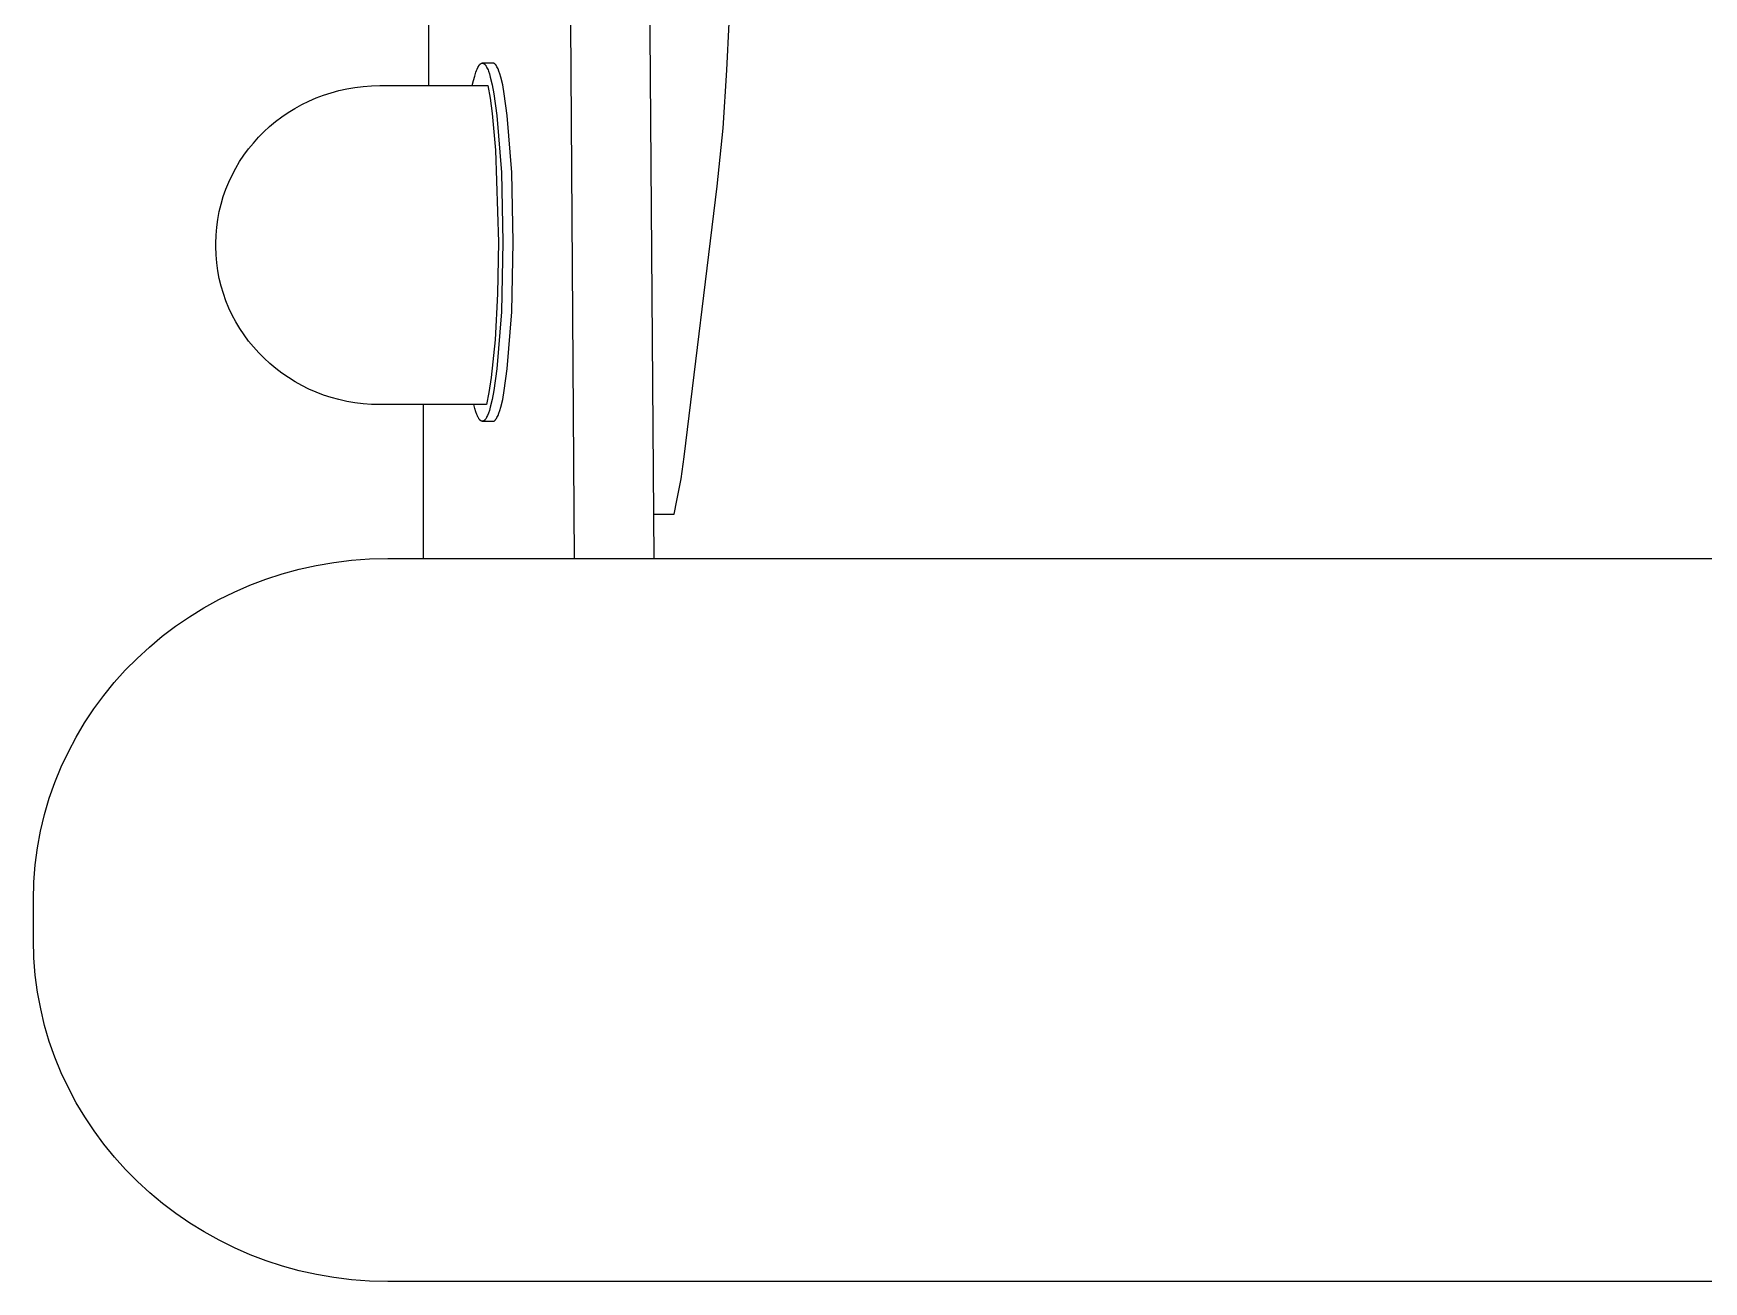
# Model space of a CAD drawing. Header units: millimetres. Extents: x -2168 to 1806, y -1792 to 1649.
# Drawn here: x -1175.8 to -1050.3, y -587.9 to -494.2 of the extents above; entities that cross this region are included whole.
import ezdxf

# ---------------------------------------------------------------- set-up
doc = ezdxf.new("R2010")
doc.units = ezdxf.units.MM
doc.layers.add('DIKOM_ОБЪЕКТ', color=7, linetype='Continuous')

msp = doc.modelspace()

# ---------------------------------------------------------------- linework, layer by layer
at = {"layer": 'DIKOM_ОБЪЕКТ'}
for points in [[(-1129.13, -530.26, -64.43), (-1127.62, -530.26, -64.43), (-1127.41, -529.25, -64.43), (-1127.1, -527.62, -64.43), (-1126.86, -525.97, -64.43), (-1124.39, -505.62, -64.43), (-1123.94, -501.28, -64.43), (-1123.66, -496.92, -64.43), (-1123.32, -489.79, -64.43), (-1123.12, -481.05, -64.43), (-1123.12, -421.15, -64.43), (-1123.36, -411.5, -64.43), (-1124.15, -395.91, -64.43), (-1124.99, -375.02, -64.43), (-1124.99, 193.8, -64.43)], [(-1135.1, -533.6, -64.43), (-1135.91, -416.61, -64.43), (-1136.06, -411.78, -64.43), (-1136.45, -406.97, -64.43), (-1137.49, -397.11, -64.43), (-1139.93, -376.61, -64.43), (-1140.41, -374.84, -64.43)], [(-1129.11, -533.6, -64.43), (-1129.99, -418.43, -64.43)], [(-1146.44, -533.6, -64.43), (-1146.44, -522.04, -64.43), (-1149.73, -522.04, -64.43), (-1150.36, -522.02, -64.43), (-1150.98, -521.98, -64.43), (-1151.6, -521.9, -64.43), (-1152.2, -521.8, -64.43), (-1152.8, -521.66, -64.43), (-1153.38, -521.5, -64.43), (-1153.95, -521.32, -64.43), (-1154.51, -521.1, -64.43), (-1155.06, -520.87, -64.43), (-1155.59, -520.6, -64.43), (-1156.1, -520.32, -64.43), (-1156.6, -520.01, -64.43), (-1157.09, -519.68, -64.43), (-1157.55, -519.32, -64.43), (-1158, -518.95, -64.43), (-1158.43, -518.56, -64.43), (-1158.83, -518.14, -64.43), (-1159.22, -517.71, -64.43), (-1159.59, -517.27, -64.43), (-1159.93, -516.8, -64.43), (-1160.25, -516.32, -64.43), (-1160.55, -515.82, -64.43), (-1160.82, -515.31, -64.43), (-1161.07, -514.79, -64.43), (-1161.29, -514.25, -64.43), (-1161.48, -513.7, -64.43), (-1161.65, -513.13, -64.43), (-1161.79, -512.56, -64.43), (-1161.9, -511.98, -64.43), (-1161.98, -511.38, -64.43), (-1162.02, -510.78, -64.43), (-1162.04, -510.17, -64.43), (-1162.04, -509.94, -64.43), (-1162.03, -509.32, -64.43), (-1161.98, -508.72, -64.43), (-1161.9, -508.13, -64.43), (-1161.79, -507.54, -64.43), (-1161.65, -506.97, -64.43), (-1161.49, -506.41, -64.43), (-1161.29, -505.85, -64.43), (-1161.07, -505.32, -64.43), (-1160.83, -504.79, -64.43), (-1160.56, -504.28, -64.43), (-1160.26, -503.78, -64.43), (-1159.94, -503.3, -64.43), (-1159.6, -502.83, -64.43), (-1159.23, -502.39, -64.43), (-1158.84, -501.96, -64.43), (-1158.44, -501.54, -64.43), (-1158.01, -501.15, -64.43), (-1157.56, -500.78, -64.43), (-1157.1, -500.43, -64.43), (-1156.61, -500.1, -64.43), (-1156.12, -499.79, -64.43), (-1155.6, -499.5, -64.43), (-1155.07, -499.24, -64.43), (-1154.52, -499, -64.43), (-1153.96, -498.79, -64.43), (-1153.39, -498.61, -64.43), (-1152.81, -498.45, -64.43), (-1152.21, -498.31, -64.43), (-1151.6, -498.21, -64.43), (-1150.99, -498.13, -64.43), (-1150.36, -498.09, -64.43), (-1149.73, -498.07, -64.43), (-1146.04, -498.07, -64.43), (-1145.98, -465.74, -64.43)], [(-1142.78, -498.07, -64.43), (-1142.69, -497.69, -64.43), (-1142.6, -497.36, -64.43), (-1142.51, -497.07, -64.43), (-1142.47, -496.94, -64.43), (-1142.42, -496.83, -64.43), (-1142.37, -496.72, -64.43), (-1142.32, -496.64, -64.43), (-1142.3, -496.6, -64.43), (-1142.29, -496.58, -64.43), (-1142.28, -496.56, -64.43), (-1142.25, -496.53, -64.43), (-1142.23, -496.5, -64.43), (-1142.22, -496.48, -64.43), (-1142.2, -496.47, -64.43), (-1142.19, -496.46, -64.43), (-1142.18, -496.45, -64.43), (-1142.17, -496.44, -64.43), (-1142.15, -496.43, -64.43), (-1142.14, -496.42, -64.43), (-1142.13, -496.41, -64.43), (-1142.12, -496.41, -64.43), (-1142.1, -496.4, -64.43), (-1142.1, -496.4, -64.43), (-1142.09, -496.4, -64.43), (-1142.08, -496.39, -64.43), (-1142.08, -496.39, -64.43), (-1142.08, -496.39, -64.43), (-1142.08, -496.39, -64.43), (-1142.08, -496.39, -64.43), (-1142.08, -496.39, -64.43), (-1142.08, -496.39, -64.43), (-1142.07, -496.39, -64.43), (-1142.07, -496.39, -64.43), (-1142.06, -496.39, -64.43), (-1142.06, -496.39, -64.43), (-1142.06, -496.39, -64.43), (-1142.06, -496.39, -64.43), (-1142.06, -496.39, -64.43), (-1142.06, -496.39, -64.43), (-1142.06, -496.39, -64.43), (-1142.06, -496.39, -64.43), (-1142.06, -496.39, -64.43), (-1142.05, -496.39, -64.43), (-1142.05, -496.39, -64.43), (-1142.05, -496.39, -64.43), (-1142.05, -496.39, -64.43), (-1142.05, -496.39, -64.43), (-1142.05, -496.39, -64.43), (-1142.05, -496.39, -64.43), (-1142.05, -496.39, -64.43), (-1142.05, -496.39, -64.43), (-1142.05, -496.39, -64.43), (-1142.04, -496.39, -64.43), (-1142.04, -496.39, -64.43), (-1142.04, -496.39, -64.43), (-1142.04, -496.39, -64.43), (-1142.04, -496.39, -64.43), (-1142.04, -496.39, -64.43), (-1142.04, -496.39, -64.43), (-1142.04, -496.39, -64.43), (-1142.04, -496.39, -64.43), (-1142.04, -496.39, -64.43), (-1142.04, -496.39, -64.43), (-1142.04, -496.39, -64.43), (-1142.04, -496.39, -64.43), (-1142.04, -496.39, -64.43), (-1142.04, -496.39, -64.43), (-1142.04, -496.39, -64.43), (-1142.04, -496.39, -64.43), (-1142.04, -496.39, -64.43), (-1142.04, -496.39, -64.43), (-1142.04, -496.39, -64.43), (-1142.04, -496.39, -64.43), (-1142.04, -496.39, -64.43), (-1142.04, -496.39, -64.43), (-1142.04, -496.39, -64.43), (-1142.04, -496.39, -64.43), (-1142.04, -496.39, -64.43), (-1142.03, -496.39, -64.43), (-1142.03, -496.39, -64.43), (-1142.03, -496.39, -64.43), (-1142.03, -496.39, -64.43), (-1142.03, -496.39, -64.43), (-1142.03, -496.39, -64.43), (-1142.02, -496.39, -64.43), (-1142.02, -496.39, -64.43), (-1142.02, -496.39, -64.43), (-1142.02, -496.39, -64.43), (-1142.02, -496.39, -64.43), (-1142.02, -496.39, -64.43), (-1142.01, -496.39, -64.43), (-1142.01, -496.39, -64.43), (-1142, -496.39, -64.43), (-1142, -496.39, -64.43), (-1142, -496.39, -64.43), (-1142, -496.39, -64.43), (-1142, -496.39, -64.43), (-1142, -496.39, -64.43), (-1142, -496.39, -64.43), (-1142, -496.39, -64.43), (-1141.99, -496.39, -64.43), (-1141.99, -496.39, -64.43), (-1141.99, -496.39, -64.43), (-1141.99, -496.39, -64.43), (-1141.99, -496.39, -64.43), (-1141.99, -496.39, -64.43), (-1141.99, -496.39, -64.43), (-1141.99, -496.39, -64.43), (-1141.98, -496.39, -64.43), (-1141.98, -496.39, -64.43), (-1141.98, -496.39, -64.43), (-1141.98, -496.39, -64.43), (-1141.98, -496.39, -64.43), (-1141.98, -496.39, -64.43), (-1141.98, -496.39, -64.43), (-1141.98, -496.39, -64.43), (-1141.97, -496.39, -64.43), (-1141.97, -496.39, -64.43), (-1141.97, -496.39, -64.43), (-1141.97, -496.39, -64.43), (-1141.97, -496.39, -64.43), (-1141.97, -496.4, -64.43), (-1141.97, -496.4, -64.43), (-1141.97, -496.4, -64.43), (-1141.96, -496.4, -64.43), (-1141.96, -496.4, -64.43), (-1141.96, -496.4, -64.43), (-1141.96, -496.4, -64.43), (-1141.96, -496.4, -64.43), (-1141.96, -496.4, -64.43), (-1141.95, -496.4, -64.43), (-1141.95, -496.4, -64.43), (-1141.95, -496.4, -64.43), (-1141.94, -496.4, -64.43), (-1141.94, -496.41, -64.43), (-1141.94, -496.41, -64.43), (-1141.94, -496.41, -64.43), (-1141.94, -496.41, -64.43), (-1141.94, -496.41, -64.43), (-1141.93, -496.41, -64.43), (-1141.93, -496.41, -64.43), (-1141.93, -496.41, -64.43), (-1141.93, -496.41, -64.43), (-1141.93, -496.41, -64.43), (-1141.93, -496.41, -64.43), (-1141.93, -496.41, -64.43), (-1141.92, -496.42, -64.43), (-1141.92, -496.42, -64.43), (-1141.92, -496.42, -64.43), (-1141.92, -496.42, -64.43), (-1141.92, -496.42, -64.43), (-1141.92, -496.42, -64.43), (-1141.92, -496.42, -64.43), (-1141.92, -496.42, -64.43), (-1141.91, -496.42, -64.43), (-1141.91, -496.42, -64.43), (-1141.91, -496.42, -64.43), (-1141.91, -496.42, -64.43), (-1141.91, -496.42, -64.43), (-1141.91, -496.42, -64.43), (-1141.91, -496.42, -64.43), (-1141.91, -496.43, -64.43), (-1141.91, -496.43, -64.43), (-1141.9, -496.43, -64.43), (-1141.9, -496.43, -64.43), (-1141.9, -496.43, -64.43), (-1141.9, -496.43, -64.43), (-1141.9, -496.43, -64.43), (-1141.9, -496.43, -64.43), (-1141.9, -496.43, -64.43), (-1141.9, -496.43, -64.43), (-1141.89, -496.43, -64.43), (-1141.89, -496.44, -64.43), (-1141.89, -496.44, -64.43), (-1141.89, -496.44, -64.43), (-1141.89, -496.44, -64.43), (-1141.88, -496.45, -64.43), (-1141.87, -496.45, -64.43), (-1141.85, -496.47, -64.43), (-1141.83, -496.49, -64.43), (-1141.81, -496.52, -64.43), (-1141.79, -496.54, -64.43), (-1141.77, -496.57, -64.43), (-1141.75, -496.6, -64.43), (-1141.74, -496.63, -64.43), (-1141.72, -496.66, -64.43), (-1141.68, -496.73, -64.43), (-1141.64, -496.81, -64.43), (-1141.6, -496.9, -64.43), (-1141.57, -496.99, -64.43), (-1141.5, -497.2, -64.43), (-1141.43, -497.44, -64.43), (-1141.29, -498.01, -64.43), (-1141.16, -498.68, -64.43), (-1140.94, -500.33, -64.43), (-1140.6, -504.6, -64.43), (-1140.48, -509.84, -64.43), (-1140.6, -515.07, -64.43), (-1140.94, -519.34, -64.43), (-1141.16, -520.99, -64.43), (-1141.29, -521.66, -64.43), (-1141.43, -522.23, -64.43), (-1141.5, -522.47, -64.43), (-1141.57, -522.68, -64.43), (-1141.64, -522.86, -64.43), (-1141.68, -522.94, -64.43), (-1141.72, -523.01, -64.43), (-1141.75, -523.08, -64.43), (-1141.77, -523.11, -64.43), (-1141.79, -523.13, -64.43), (-1141.81, -523.16, -64.43), (-1141.83, -523.18, -64.43), (-1141.85, -523.2, -64.43), (-1141.87, -523.22, -64.43), (-1141.89, -523.23, -64.43), (-1141.9, -523.24, -64.43), (-1141.91, -523.25, -64.43), (-1141.92, -523.25, -64.43), (-1141.93, -523.26, -64.43), (-1141.94, -523.27, -64.43), (-1141.95, -523.27, -64.43), (-1141.96, -523.27, -64.43), (-1141.97, -523.28, -64.43), (-1141.98, -523.28, -64.43), (-1141.99, -523.28, -64.43), (-1142, -523.29, -64.43), (-1142, -523.29, -64.43), (-1142.01, -523.29, -64.43), (-1142.01, -523.29, -64.43), (-1142.01, -523.29, -64.43), (-1142.02, -523.29, -64.43), (-1142.03, -523.29, -64.43), (-1142.03, -523.29, -64.43), (-1142.03, -523.29, -64.43), (-1142.03, -523.29, -64.43), (-1142.03, -523.29, -64.43), (-1142.03, -523.29, -64.43), (-1142.03, -523.29, -64.43), (-1142.03, -523.29, -64.43), (-1142.03, -523.29, -64.43), (-1142.03, -523.29, -64.43), (-1142.03, -523.29, -64.43), (-1142.03, -523.29, -64.43), (-1142.03, -523.29, -64.43), (-1142.03, -523.29, -64.43), (-1142.03, -523.29, -64.43), (-1142.03, -523.29, -64.43), (-1142.03, -523.29, -64.43), (-1142.03, -523.29, -64.43), (-1142.03, -523.29, -64.43), (-1142.04, -523.29, -64.43), (-1142.04, -523.29, -64.43), (-1142.04, -523.29, -64.43), (-1142.04, -523.29, -64.43), (-1142.04, -523.29, -64.43), (-1142.04, -523.29, -64.43), (-1142.04, -523.29, -64.43), (-1142.04, -523.29, -64.43), (-1142.04, -523.29, -64.43), (-1142.04, -523.29, -64.43), (-1142.04, -523.29, -64.43), (-1142.04, -523.29, -64.43), (-1142.04, -523.29, -64.43), (-1142.04, -523.29, -64.43), (-1142.04, -523.29, -64.43), (-1142.04, -523.29, -64.43), (-1142.04, -523.29, -64.43), (-1142.04, -523.29, -64.43), (-1142.04, -523.29, -64.43), (-1142.04, -523.29, -64.43), (-1142.04, -523.29, -64.43), (-1142.04, -523.29, -64.43), (-1142.04, -523.29, -64.43), (-1142.04, -523.29, -64.43), (-1142.04, -523.29, -64.43), (-1142.04, -523.29, -64.43), (-1142.04, -523.29, -64.43), (-1142.04, -523.29, -64.43), (-1142.04, -523.29, -64.43), (-1142.04, -523.29, -64.43), (-1142.04, -523.29, -64.43), (-1142.04, -523.29, -64.43), (-1142.05, -523.29, -64.43), (-1142.05, -523.29, -64.43), (-1142.05, -523.29, -64.43), (-1142.05, -523.29, -64.43), (-1142.05, -523.29, -64.43), (-1142.05, -523.29, -64.43), (-1142.05, -523.29, -64.43), (-1142.05, -523.29, -64.43), (-1142.05, -523.29, -64.43), (-1142.05, -523.29, -64.43), (-1142.05, -523.29, -64.43), (-1142.05, -523.29, -64.43), (-1142.05, -523.29, -64.43), (-1142.05, -523.29, -64.43), (-1142.05, -523.29, -64.43), (-1142.05, -523.29, -64.43), (-1142.05, -523.29, -64.43), (-1142.05, -523.29, -64.43), (-1142.05, -523.29, -64.43), (-1142.05, -523.29, -64.43), (-1142.05, -523.29, -64.43), (-1142.05, -523.29, -64.43), (-1142.05, -523.29, -64.43), (-1142.05, -523.29, -64.43), (-1142.05, -523.29, -64.43), (-1142.05, -523.29, -64.43), (-1142.05, -523.29, -64.43), (-1142.05, -523.29, -64.43), (-1142.06, -523.29, -64.43), (-1142.06, -523.29, -64.43), (-1142.06, -523.29, -64.43), (-1142.06, -523.29, -64.43), (-1142.06, -523.29, -64.43), (-1142.06, -523.29, -64.43), (-1142.06, -523.29, -64.43), (-1142.06, -523.29, -64.43), (-1142.06, -523.29, -64.43), (-1142.06, -523.29, -64.43), (-1142.06, -523.29, -64.43), (-1142.06, -523.29, -64.43), (-1142.06, -523.29, -64.43), (-1142.06, -523.29, -64.43), (-1142.06, -523.29, -64.43), (-1142.06, -523.28, -64.43), (-1142.06, -523.28, -64.43), (-1142.06, -523.28, -64.43), (-1142.06, -523.28, -64.43), (-1142.06, -523.28, -64.43), (-1142.06, -523.28, -64.43), (-1142.06, -523.28, -64.43), (-1142.06, -523.28, -64.43), (-1142.06, -523.28, -64.43), (-1142.06, -523.28, -64.43), (-1142.06, -523.28, -64.43), (-1142.06, -523.28, -64.43), (-1142.06, -523.28, -64.43), (-1142.06, -523.28, -64.43), (-1142.07, -523.28, -64.43), (-1142.07, -523.28, -64.43), (-1142.07, -523.28, -64.43), (-1142.07, -523.28, -64.43), (-1142.07, -523.28, -64.43), (-1142.07, -523.28, -64.43), (-1142.07, -523.28, -64.43), (-1142.07, -523.28, -64.43), (-1142.07, -523.28, -64.43), (-1142.07, -523.28, -64.43), (-1142.07, -523.28, -64.43), (-1142.07, -523.28, -64.43), (-1142.07, -523.28, -64.43), (-1142.07, -523.28, -64.43), (-1142.07, -523.28, -64.43), (-1142.07, -523.28, -64.43), (-1142.07, -523.28, -64.43), (-1142.07, -523.28, -64.43), (-1142.07, -523.28, -64.43), (-1142.07, -523.28, -64.43), (-1142.07, -523.28, -64.43), (-1142.07, -523.28, -64.43), (-1142.07, -523.28, -64.43), (-1142.07, -523.28, -64.43), (-1142.07, -523.28, -64.43), (-1142.07, -523.28, -64.43), (-1142.07, -523.28, -64.43), (-1142.07, -523.28, -64.43), (-1142.07, -523.28, -64.43), (-1142.07, -523.28, -64.43), (-1142.08, -523.28, -64.43), (-1142.08, -523.28, -64.43), (-1142.08, -523.28, -64.43), (-1142.08, -523.28, -64.43), (-1142.08, -523.28, -64.43), (-1142.08, -523.28, -64.43), (-1142.08, -523.28, -64.43), (-1142.08, -523.28, -64.43), (-1142.08, -523.28, -64.43), (-1142.08, -523.28, -64.43), (-1142.08, -523.28, -64.43), (-1142.08, -523.28, -64.43), (-1142.08, -523.28, -64.43), (-1142.08, -523.28, -64.43), (-1142.08, -523.28, -64.43), (-1142.08, -523.28, -64.43), (-1142.08, -523.28, -64.43), (-1142.08, -523.28, -64.43), (-1142.08, -523.28, -64.43), (-1142.08, -523.28, -64.43), (-1142.08, -523.28, -64.43), (-1142.08, -523.28, -64.43), (-1142.08, -523.28, -64.43), (-1142.08, -523.28, -64.43), (-1142.08, -523.28, -64.43), (-1142.08, -523.28, -64.43), (-1142.08, -523.28, -64.43), (-1142.08, -523.28, -64.43), (-1142.08, -523.28, -64.43), (-1142.09, -523.28, -64.43), (-1142.09, -523.28, -64.43), (-1142.09, -523.28, -64.43), (-1142.09, -523.28, -64.43), (-1142.09, -523.28, -64.43), (-1142.09, -523.28, -64.43), (-1142.09, -523.28, -64.43), (-1142.09, -523.28, -64.43), (-1142.09, -523.28, -64.43), (-1142.09, -523.28, -64.43), (-1142.09, -523.28, -64.43), (-1142.09, -523.28, -64.43), (-1142.09, -523.28, -64.43), (-1142.09, -523.28, -64.43), (-1142.09, -523.28, -64.43), (-1142.09, -523.28, -64.43), (-1142.09, -523.28, -64.43), (-1142.09, -523.28, -64.43), (-1142.09, -523.28, -64.43), (-1142.09, -523.28, -64.43), (-1142.09, -523.28, -64.43), (-1142.09, -523.28, -64.43), (-1142.09, -523.28, -64.43), (-1142.09, -523.28, -64.43), (-1142.09, -523.28, -64.43), (-1142.09, -523.28, -64.43), (-1142.09, -523.28, -64.43), (-1142.09, -523.28, -64.43), (-1142.09, -523.28, -64.43), (-1142.09, -523.28, -64.43), (-1142.09, -523.27, -64.43), (-1142.09, -523.27, -64.43), (-1142.1, -523.27, -64.43), (-1142.1, -523.27, -64.43), (-1142.1, -523.27, -64.43), (-1142.1, -523.27, -64.43), (-1142.1, -523.27, -64.43), (-1142.1, -523.27, -64.43), (-1142.1, -523.27, -64.43), (-1142.1, -523.27, -64.43), (-1142.1, -523.27, -64.43), (-1142.1, -523.27, -64.43), (-1142.1, -523.27, -64.43), (-1142.1, -523.27, -64.43), (-1142.1, -523.27, -64.43), (-1142.1, -523.27, -64.43), (-1142.1, -523.27, -64.43), (-1142.1, -523.27, -64.43), (-1142.1, -523.27, -64.43), (-1142.1, -523.27, -64.43), (-1142.1, -523.27, -64.43), (-1142.1, -523.27, -64.43), (-1142.1, -523.27, -64.43), (-1142.1, -523.27, -64.43), (-1142.1, -523.27, -64.43), (-1142.1, -523.27, -64.43), (-1142.1, -523.27, -64.43), (-1142.1, -523.27, -64.43), (-1142.1, -523.27, -64.43), (-1142.1, -523.27, -64.43), (-1142.1, -523.27, -64.43), (-1142.11, -523.27, -64.43), (-1142.11, -523.27, -64.43), (-1142.11, -523.27, -64.43), (-1142.11, -523.27, -64.43), (-1142.11, -523.27, -64.43), (-1142.11, -523.27, -64.43), (-1142.11, -523.27, -64.43), (-1142.11, -523.27, -64.43), (-1142.11, -523.27, -64.43), (-1142.11, -523.27, -64.43), (-1142.11, -523.27, -64.43), (-1142.11, -523.27, -64.43), (-1142.11, -523.27, -64.43), (-1142.11, -523.27, -64.43), (-1142.11, -523.27, -64.43), (-1142.11, -523.27, -64.43), (-1142.11, -523.27, -64.43), (-1142.11, -523.27, -64.43), (-1142.11, -523.27, -64.43), (-1142.11, -523.27, -64.43), (-1142.11, -523.27, -64.43), (-1142.11, -523.27, -64.43), (-1142.11, -523.27, -64.43), (-1142.11, -523.27, -64.43), (-1142.11, -523.27, -64.43), (-1142.11, -523.27, -64.43), (-1142.11, -523.27, -64.43), (-1142.11, -523.27, -64.43), (-1142.11, -523.27, -64.43), (-1142.12, -523.27, -64.43), (-1142.12, -523.27, -64.43), (-1142.12, -523.27, -64.43), (-1142.12, -523.27, -64.43), (-1142.12, -523.27, -64.43), (-1142.12, -523.27, -64.43), (-1142.12, -523.27, -64.43), (-1142.12, -523.26, -64.43), (-1142.12, -523.26, -64.43), (-1142.12, -523.26, -64.43), (-1142.12, -523.26, -64.43), (-1142.12, -523.26, -64.43), (-1142.12, -523.26, -64.43), (-1142.12, -523.26, -64.43), (-1142.12, -523.26, -64.43), (-1142.12, -523.26, -64.43), (-1142.12, -523.26, -64.43), (-1142.12, -523.26, -64.43), (-1142.12, -523.26, -64.43), (-1142.12, -523.26, -64.43), (-1142.12, -523.26, -64.43), (-1142.12, -523.26, -64.43), (-1142.12, -523.26, -64.43), (-1142.12, -523.26, -64.43), (-1142.12, -523.26, -64.43), (-1142.12, -523.26, -64.43), (-1142.12, -523.26, -64.43), (-1142.12, -523.26, -64.43), (-1142.12, -523.26, -64.43), (-1142.12, -523.26, -64.43), (-1142.13, -523.26, -64.43), (-1142.13, -523.26, -64.43), (-1142.13, -523.26, -64.43), (-1142.13, -523.26, -64.43), (-1142.13, -523.26, -64.43), (-1142.13, -523.26, -64.43), (-1142.13, -523.26, -64.43), (-1142.13, -523.26, -64.43), (-1142.13, -523.26, -64.43), (-1142.13, -523.26, -64.43), (-1142.13, -523.26, -64.43), (-1142.13, -523.26, -64.43), (-1142.13, -523.26, -64.43), (-1142.13, -523.26, -64.43), (-1142.13, -523.26, -64.43), (-1142.13, -523.26, -64.43), (-1142.13, -523.26, -64.43), (-1142.13, -523.26, -64.43), (-1142.13, -523.26, -64.43), (-1142.13, -523.26, -64.43), (-1142.13, -523.26, -64.43), (-1142.13, -523.26, -64.43), (-1142.13, -523.26, -64.43), (-1142.13, -523.26, -64.43), (-1142.13, -523.26, -64.43), (-1142.13, -523.26, -64.43), (-1142.13, -523.26, -64.43), (-1142.13, -523.26, -64.43), (-1142.13, -523.26, -64.43), (-1142.13, -523.26, -64.43), (-1142.14, -523.25, -64.43), (-1142.14, -523.25, -64.43), (-1142.14, -523.25, -64.43), (-1142.14, -523.25, -64.43), (-1142.14, -523.25, -64.43), (-1142.14, -523.25, -64.43), (-1142.14, -523.25, -64.43), (-1142.14, -523.25, -64.43), (-1142.14, -523.25, -64.43), (-1142.14, -523.25, -64.43), (-1142.14, -523.25, -64.43), (-1142.14, -523.25, -64.43), (-1142.14, -523.25, -64.43), (-1142.14, -523.25, -64.43), (-1142.14, -523.25, -64.43), (-1142.14, -523.25, -64.43), (-1142.14, -523.25, -64.43), (-1142.14, -523.25, -64.43), (-1142.14, -523.25, -64.43), (-1142.14, -523.25, -64.43), (-1142.14, -523.25, -64.43), (-1142.14, -523.25, -64.43), (-1142.14, -523.25, -64.43), (-1142.14, -523.25, -64.43), (-1142.14, -523.25, -64.43), (-1142.14, -523.25, -64.43), (-1142.14, -523.25, -64.43), (-1142.14, -523.25, -64.43), (-1142.14, -523.25, -64.43), (-1142.14, -523.25, -64.43), (-1142.14, -523.25, -64.43), (-1142.14, -523.25, -64.43), (-1142.15, -523.25, -64.43), (-1142.15, -523.25, -64.43), (-1142.15, -523.25, -64.43), (-1142.15, -523.25, -64.43), (-1142.15, -523.25, -64.43), (-1142.15, -523.25, -64.43), (-1142.15, -523.25, -64.43), (-1142.15, -523.25, -64.43), (-1142.15, -523.25, -64.43), (-1142.15, -523.25, -64.43), (-1142.15, -523.25, -64.43), (-1142.15, -523.25, -64.43), (-1142.15, -523.25, -64.43), (-1142.15, -523.24, -64.43), (-1142.15, -523.24, -64.43), (-1142.15, -523.24, -64.43), (-1142.15, -523.24, -64.43), (-1142.15, -523.24, -64.43), (-1142.15, -523.24, -64.43), (-1142.15, -523.24, -64.43), (-1142.15, -523.24, -64.43), (-1142.15, -523.24, -64.43), (-1142.15, -523.24, -64.43), (-1142.15, -523.24, -64.43), (-1142.15, -523.24, -64.43), (-1142.15, -523.24, -64.43), (-1142.15, -523.24, -64.43), (-1142.15, -523.24, -64.43), (-1142.15, -523.24, -64.43), (-1142.16, -523.24, -64.43), (-1142.16, -523.24, -64.43), (-1142.16, -523.24, -64.43), (-1142.16, -523.24, -64.43), (-1142.16, -523.24, -64.43), (-1142.16, -523.24, -64.43), (-1142.16, -523.24, -64.43), (-1142.16, -523.24, -64.43), (-1142.16, -523.24, -64.43), (-1142.16, -523.24, -64.43), (-1142.16, -523.24, -64.43), (-1142.16, -523.24, -64.43), (-1142.16, -523.24, -64.43), (-1142.16, -523.24, -64.43), (-1142.16, -523.24, -64.43), (-1142.16, -523.24, -64.43), (-1142.16, -523.24, -64.43), (-1142.16, -523.24, -64.43), (-1142.16, -523.24, -64.43), (-1142.16, -523.24, -64.43), (-1142.16, -523.24, -64.43), (-1142.16, -523.24, -64.43), (-1142.16, -523.24, -64.43), (-1142.16, -523.24, -64.43), (-1142.16, -523.24, -64.43), (-1142.16, -523.24, -64.43), (-1142.16, -523.24, -64.43), (-1142.16, -523.24, -64.43), (-1142.16, -523.24, -64.43), (-1142.16, -523.23, -64.43), (-1142.17, -523.23, -64.43), (-1142.17, -523.23, -64.43), (-1142.17, -523.23, -64.43), (-1142.17, -523.23, -64.43), (-1142.17, -523.23, -64.43), (-1142.17, -523.23, -64.43), (-1142.17, -523.23, -64.43), (-1142.17, -523.23, -64.43), (-1142.17, -523.23, -64.43), (-1142.17, -523.23, -64.43), (-1142.17, -523.23, -64.43), (-1142.17, -523.23, -64.43), (-1142.17, -523.23, -64.43), (-1142.17, -523.23, -64.43), (-1142.17, -523.23, -64.43), (-1142.17, -523.23, -64.43), (-1142.17, -523.23, -64.43), (-1142.17, -523.23, -64.43), (-1142.17, -523.23, -64.43), (-1142.17, -523.23, -64.43), (-1142.17, -523.23, -64.43), (-1142.17, -523.23, -64.43), (-1142.17, -523.23, -64.43), (-1142.17, -523.23, -64.43), (-1142.17, -523.23, -64.43), (-1142.17, -523.23, -64.43), (-1142.17, -523.23, -64.43), (-1142.17, -523.23, -64.43), (-1142.17, -523.23, -64.43), (-1142.17, -523.23, -64.43), (-1142.18, -523.23, -64.43), (-1142.18, -523.23, -64.43), (-1142.18, -523.23, -64.43), (-1142.18, -523.23, -64.43), (-1142.18, -523.23, -64.43), (-1142.18, -523.23, -64.43), (-1142.18, -523.22, -64.43), (-1142.18, -523.22, -64.43), (-1142.19, -523.21, -64.43), (-1142.19, -523.21, -64.43), (-1142.19, -523.21, -64.43), (-1142.19, -523.21, -64.43), (-1142.19, -523.21, -64.43), (-1142.19, -523.21, -64.43), (-1142.19, -523.21, -64.43), (-1142.19, -523.21, -64.43), (-1142.19, -523.21, -64.43), (-1142.19, -523.21, -64.43), (-1142.19, -523.21, -64.43), (-1142.19, -523.21, -64.43), (-1142.19, -523.21, -64.43), (-1142.19, -523.21, -64.43), (-1142.19, -523.21, -64.43), (-1142.19, -523.21, -64.43), (-1142.19, -523.21, -64.43), (-1142.19, -523.21, -64.43), (-1142.19, -523.21, -64.43), (-1142.19, -523.21, -64.43), (-1142.19, -523.21, -64.43), (-1142.2, -523.21, -64.43), (-1142.2, -523.21, -64.43), (-1142.2, -523.21, -64.43), (-1142.2, -523.21, -64.43), (-1142.2, -523.21, -64.43), (-1142.2, -523.21, -64.43), (-1142.2, -523.21, -64.43), (-1142.2, -523.21, -64.43), (-1142.2, -523.21, -64.43), (-1142.2, -523.21, -64.43), (-1142.2, -523.21, -64.43), (-1142.2, -523.2, -64.43), (-1142.2, -523.2, -64.43), (-1142.2, -523.2, -64.43), (-1142.2, -523.2, -64.43), (-1142.2, -523.2, -64.43), (-1142.2, -523.2, -64.43), (-1142.2, -523.2, -64.43), (-1142.2, -523.2, -64.43), (-1142.2, -523.2, -64.43), (-1142.2, -523.2, -64.43), (-1142.2, -523.2, -64.43), (-1142.2, -523.2, -64.43), (-1142.2, -523.2, -64.43), (-1142.2, -523.2, -64.43), (-1142.2, -523.2, -64.43), (-1142.2, -523.2, -64.43), (-1142.2, -523.2, -64.43), (-1142.2, -523.2, -64.43), (-1142.2, -523.2, -64.43), (-1142.2, -523.2, -64.43), (-1142.2, -523.2, -64.43), (-1142.21, -523.2, -64.43), (-1142.21, -523.2, -64.43), (-1142.21, -523.2, -64.43), (-1142.21, -523.2, -64.43), (-1142.21, -523.2, -64.43), (-1142.21, -523.2, -64.43), (-1142.21, -523.2, -64.43), (-1142.21, -523.2, -64.43), (-1142.21, -523.2, -64.43), (-1142.21, -523.19, -64.43), (-1142.21, -523.19, -64.43), (-1142.21, -523.19, -64.43), (-1142.21, -523.19, -64.43), (-1142.21, -523.19, -64.43), (-1142.21, -523.19, -64.43), (-1142.21, -523.19, -64.43), (-1142.21, -523.19, -64.43), (-1142.21, -523.19, -64.43), (-1142.21, -523.19, -64.43), (-1142.21, -523.19, -64.43), (-1142.21, -523.19, -64.43), (-1142.21, -523.19, -64.43), (-1142.21, -523.19, -64.43), (-1142.21, -523.19, -64.43), (-1142.21, -523.19, -64.43), (-1142.21, -523.19, -64.43), (-1142.21, -523.19, -64.43), (-1142.21, -523.19, -64.43), (-1142.21, -523.19, -64.43), (-1142.21, -523.19, -64.43), (-1142.22, -523.19, -64.43), (-1142.22, -523.19, -64.43), (-1142.22, -523.19, -64.43), (-1142.22, -523.19, -64.43), (-1142.22, -523.19, -64.43), (-1142.22, -523.19, -64.43), (-1142.22, -523.19, -64.43), (-1142.22, -523.19, -64.43), (-1142.22, -523.19, -64.43), (-1142.22, -523.19, -64.43), (-1142.22, -523.18, -64.43), (-1142.22, -523.18, -64.43), (-1142.22, -523.18, -64.43), (-1142.22, -523.18, -64.43), (-1142.24, -523.16, -64.43), (-1142.26, -523.13, -64.43), (-1142.26, -523.13, -64.43), (-1142.26, -523.13, -64.43), (-1142.26, -523.13, -64.43), (-1142.26, -523.13, -64.43), (-1142.26, -523.13, -64.43), (-1142.26, -523.13, -64.43), (-1142.26, -523.13, -64.43), (-1142.26, -523.13, -64.43), (-1142.26, -523.13, -64.43), (-1142.26, -523.13, -64.43), (-1142.26, -523.13, -64.43), (-1142.27, -523.13, -64.43), (-1142.27, -523.13, -64.43), (-1142.27, -523.13, -64.43), (-1142.27, -523.13, -64.43), (-1142.27, -523.13, -64.43), (-1142.27, -523.13, -64.43), (-1142.27, -523.13, -64.43), (-1142.27, -523.12, -64.43), (-1142.27, -523.12, -64.43), (-1142.27, -523.12, -64.43), (-1142.27, -523.12, -64.43), (-1142.27, -523.12, -64.43), (-1142.27, -523.12, -64.43), (-1142.27, -523.12, -64.43), (-1142.27, -523.12, -64.43), (-1142.27, -523.12, -64.43), (-1142.27, -523.12, -64.43), (-1142.27, -523.12, -64.43), (-1142.27, -523.12, -64.43), (-1142.27, -523.12, -64.43), (-1142.27, -523.12, -64.43), (-1142.27, -523.12, -64.43), (-1142.27, -523.12, -64.43), (-1142.27, -523.12, -64.43), (-1142.27, -523.12, -64.43), (-1142.27, -523.12, -64.43), (-1142.27, -523.12, -64.43), (-1142.27, -523.12, -64.43), (-1142.27, -523.11, -64.43), (-1142.28, -523.11, -64.43), (-1142.28, -523.11, -64.43), (-1142.28, -523.11, -64.43), (-1142.28, -523.11, -64.43), (-1142.28, -523.11, -64.43), (-1142.28, -523.11, -64.43), (-1142.28, -523.11, -64.43), (-1142.28, -523.11, -64.43), (-1142.28, -523.11, -64.43), (-1142.28, -523.11, -64.43), (-1142.28, -523.11, -64.43), (-1142.28, -523.11, -64.43), (-1142.28, -523.11, -64.43), (-1142.28, -523.11, -64.43), (-1142.28, -523.11, -64.43), (-1142.28, -523.11, -64.43), (-1142.28, -523.11, -64.43), (-1142.28, -523.1, -64.43), (-1142.28, -523.1, -64.43), (-1142.28, -523.1, -64.43), (-1142.28, -523.1, -64.43), (-1142.3, -523.07, -64.43), (-1142.32, -523.04, -64.43), (-1142.34, -523, -64.43), (-1142.36, -522.96, -64.43), (-1142.4, -522.88, -64.43), (-1142.44, -522.79, -64.43), (-1142.52, -522.57, -64.43), (-1142.6, -522.32, -64.43), (-1142.67, -522.04, -64.43)], [(-1142.03, -523.29, -64.43), (-1141.24, -523.29, -64.43), (-1141.24, -523.29, -64.43), (-1141.24, -523.29, -64.43), (-1141.24, -523.29, -64.43), (-1141.24, -523.29, -64.43), (-1141.23, -523.29, -64.43), (-1141.23, -523.29, -64.43), (-1141.23, -523.29, -64.43), (-1141.23, -523.29, -64.43), (-1141.23, -523.29, -64.43), (-1141.22, -523.29, -64.43), (-1141.22, -523.29, -64.43), (-1141.22, -523.29, -64.43), (-1141.22, -523.29, -64.43), (-1141.22, -523.29, -64.43), (-1141.21, -523.29, -64.43), (-1141.21, -523.29, -64.43), (-1141.21, -523.29, -64.43), (-1141.21, -523.29, -64.43), (-1141.21, -523.29, -64.43), (-1141.21, -523.28, -64.43), (-1141.21, -523.28, -64.43), (-1141.21, -523.28, -64.43), (-1141.2, -523.28, -64.43), (-1141.2, -523.28, -64.43), (-1141.2, -523.28, -64.43), (-1141.2, -523.28, -64.43), (-1141.2, -523.28, -64.43), (-1141.2, -523.28, -64.43), (-1141.2, -523.28, -64.43), (-1141.2, -523.28, -64.43), (-1141.19, -523.28, -64.43), (-1141.18, -523.28, -64.43), (-1141.18, -523.28, -64.43), (-1141.18, -523.28, -64.43), (-1141.18, -523.28, -64.43), (-1141.18, -523.28, -64.43), (-1141.17, -523.28, -64.43), (-1141.17, -523.28, -64.43), (-1141.17, -523.27, -64.43), (-1141.17, -523.27, -64.43), (-1141.16, -523.27, -64.43), (-1141.15, -523.27, -64.43), (-1141.14, -523.26, -64.43), (-1141.13, -523.25, -64.43), (-1141.12, -523.25, -64.43), (-1141.1, -523.23, -64.43), (-1141.08, -523.22, -64.43), (-1141.06, -523.2, -64.43), (-1141.04, -523.18, -64.43), (-1141.03, -523.16, -64.43), (-1141.01, -523.13, -64.43), (-1140.99, -523.11, -64.43), (-1140.97, -523.08, -64.43), (-1140.93, -523.01, -64.43), (-1140.89, -522.94, -64.43), (-1140.85, -522.86, -64.43), (-1140.78, -522.68, -64.43), (-1140.71, -522.47, -64.43), (-1140.64, -522.23, -64.43), (-1140.5, -521.66, -64.43), (-1140.38, -520.99, -64.43), (-1140.15, -519.34, -64.43), (-1139.82, -515.07, -64.43), (-1139.7, -509.84, -64.43), (-1139.82, -504.6, -64.43), (-1140.15, -500.33, -64.43), (-1140.38, -498.68, -64.43), (-1140.5, -498.01, -64.43), (-1140.64, -497.44, -64.43), (-1140.71, -497.2, -64.43), (-1140.78, -496.99, -64.43), (-1140.85, -496.81, -64.43), (-1140.89, -496.73, -64.43), (-1140.93, -496.66, -64.43), (-1140.97, -496.6, -64.43), (-1140.97, -496.59, -64.43), (-1140.97, -496.59, -64.43), (-1140.97, -496.59, -64.43), (-1140.97, -496.59, -64.43), (-1140.97, -496.59, -64.43), (-1140.97, -496.58, -64.43), (-1140.97, -496.58, -64.43), (-1140.98, -496.58, -64.43), (-1140.99, -496.57, -64.43), (-1141, -496.55, -64.43), (-1141, -496.54, -64.43), (-1141.02, -496.52, -64.43), (-1141.04, -496.49, -64.43), (-1141.06, -496.47, -64.43), (-1141.07, -496.46, -64.43), (-1141.07, -496.46, -64.43), (-1141.07, -496.46, -64.43), (-1141.08, -496.46, -64.43), (-1141.08, -496.46, -64.43), (-1141.08, -496.46, -64.43), (-1141.08, -496.46, -64.43), (-1141.08, -496.45, -64.43), (-1141.1, -496.44, -64.43), (-1141.11, -496.43, -64.43), (-1141.11, -496.43, -64.43), (-1141.11, -496.43, -64.43), (-1141.11, -496.43, -64.43), (-1141.12, -496.43, -64.43), (-1141.12, -496.43, -64.43), (-1141.12, -496.43, -64.43), (-1141.12, -496.42, -64.43), (-1141.12, -496.42, -64.43), (-1141.12, -496.42, -64.43), (-1141.12, -496.42, -64.43), (-1141.13, -496.42, -64.43), (-1141.13, -496.42, -64.43), (-1141.13, -496.42, -64.43), (-1141.13, -496.42, -64.43), (-1141.13, -496.42, -64.43), (-1141.13, -496.42, -64.43), (-1141.13, -496.42, -64.43), (-1141.14, -496.42, -64.43), (-1141.14, -496.42, -64.43), (-1141.14, -496.41, -64.43), (-1141.14, -496.41, -64.43), (-1141.14, -496.41, -64.43), (-1141.14, -496.41, -64.43), (-1141.14, -496.41, -64.43), (-1141.14, -496.41, -64.43), (-1141.15, -496.41, -64.43), (-1141.15, -496.41, -64.43), (-1141.15, -496.41, -64.43), (-1141.15, -496.41, -64.43), (-1141.15, -496.41, -64.43), (-1141.16, -496.41, -64.43), (-1141.16, -496.4, -64.43), (-1141.16, -496.4, -64.43), (-1141.17, -496.4, -64.43), (-1141.17, -496.4, -64.43), (-1141.17, -496.4, -64.43), (-1141.17, -496.4, -64.43), (-1141.18, -496.4, -64.43), (-1141.18, -496.4, -64.43), (-1141.19, -496.39, -64.43), (-1141.2, -496.39, -64.43), (-1141.21, -496.39, -64.43), (-1141.22, -496.39, -64.43), (-1141.23, -496.39, -64.43), (-1141.24, -496.39, -64.43), (-1142.03, -496.38, -64.43)], [(-1146.04, -498.07, -64.43), (-1141.62, -498.07, -64.43), (-1141.45, -499.03, -64.43), (-1141.3, -500.17, -64.43), (-1141.05, -502.92, -64.43), (-1140.82, -509.84, -64.43), (-1140.89, -513.72, -64.43), (-1141.07, -517.16, -64.43), (-1141.36, -519.99, -64.43), (-1141.53, -521.12, -64.43), (-1141.72, -522.04, -64.43), (-1146.44, -522.04, -64.43)], [(-977.58, -587.92, -64.43), (-1148.87, -587.92, -64.43), (-1149.14, -587.92, -64.43), (-1150.5, -587.88, -64.43), (-1151.85, -587.78, -64.43), (-1153.18, -587.62, -64.43), (-1154.49, -587.39, -64.43), (-1155.78, -587.11, -64.43), (-1157.04, -586.76, -64.43), (-1158.27, -586.36, -64.43), (-1159.48, -585.9, -64.43), (-1160.66, -585.38, -64.43), (-1161.81, -584.81, -64.43), (-1162.92, -584.19, -64.43), (-1164, -583.53, -64.43), (-1165.05, -582.81, -64.43), (-1166.05, -582.05, -64.43), (-1167.02, -581.24, -64.43), (-1167.94, -580.39, -64.43), (-1168.83, -579.5, -64.43), (-1169.66, -578.57, -64.43), (-1170.46, -577.6, -64.43), (-1171.2, -576.59, -64.43), (-1171.89, -575.55, -64.43), (-1172.54, -574.48, -64.43), (-1173.12, -573.37, -64.43), (-1173.66, -572.24, -64.43), (-1174.14, -571.07, -64.43), (-1174.56, -569.88, -64.43), (-1174.92, -568.67, -64.43), (-1175.21, -567.43, -64.43), (-1175.45, -566.17, -64.43), (-1175.62, -564.89, -64.43), (-1175.72, -563.59, -64.43), (-1175.76, -562.27, -64.43), (-1175.76, -559.24, -64.43), (-1175.72, -557.92, -64.43), (-1175.62, -556.62, -64.43), (-1175.45, -555.33, -64.43), (-1175.22, -554.07, -64.43), (-1174.92, -552.83, -64.43), (-1174.56, -551.61, -64.43), (-1174.14, -550.42, -64.43), (-1173.67, -549.25, -64.43), (-1173.13, -548.12, -64.43), (-1172.55, -547.01, -64.43), (-1171.91, -545.94, -64.43), (-1171.21, -544.89, -64.43), (-1170.47, -543.89, -64.43), (-1169.68, -542.92, -64.43), (-1168.85, -541.99, -64.43), (-1167.96, -541.1, -64.43), (-1167.04, -540.25, -64.43), (-1166.08, -539.44, -64.43), (-1165.07, -538.68, -64.43), (-1164.03, -537.97, -64.43), (-1162.95, -537.3, -64.43), (-1161.83, -536.69, -64.43), (-1160.68, -536.12, -64.43), (-1159.5, -535.61, -64.43), (-1158.29, -535.15, -64.43), (-1157.06, -534.75, -64.43), (-1155.79, -534.4, -64.43), (-1154.51, -534.12, -64.43), (-1153.19, -533.89, -64.43), (-1151.86, -533.73, -64.43), (-1150.51, -533.63, -64.43), (-1149.14, -533.6, -64.43), (-1148.87, -533.6, -64.43), (-977.58, -533.6, -64.43)]]:
    msp.add_polyline3d(points, dxfattribs=at)

doc.saveas('drawing.dxf')
